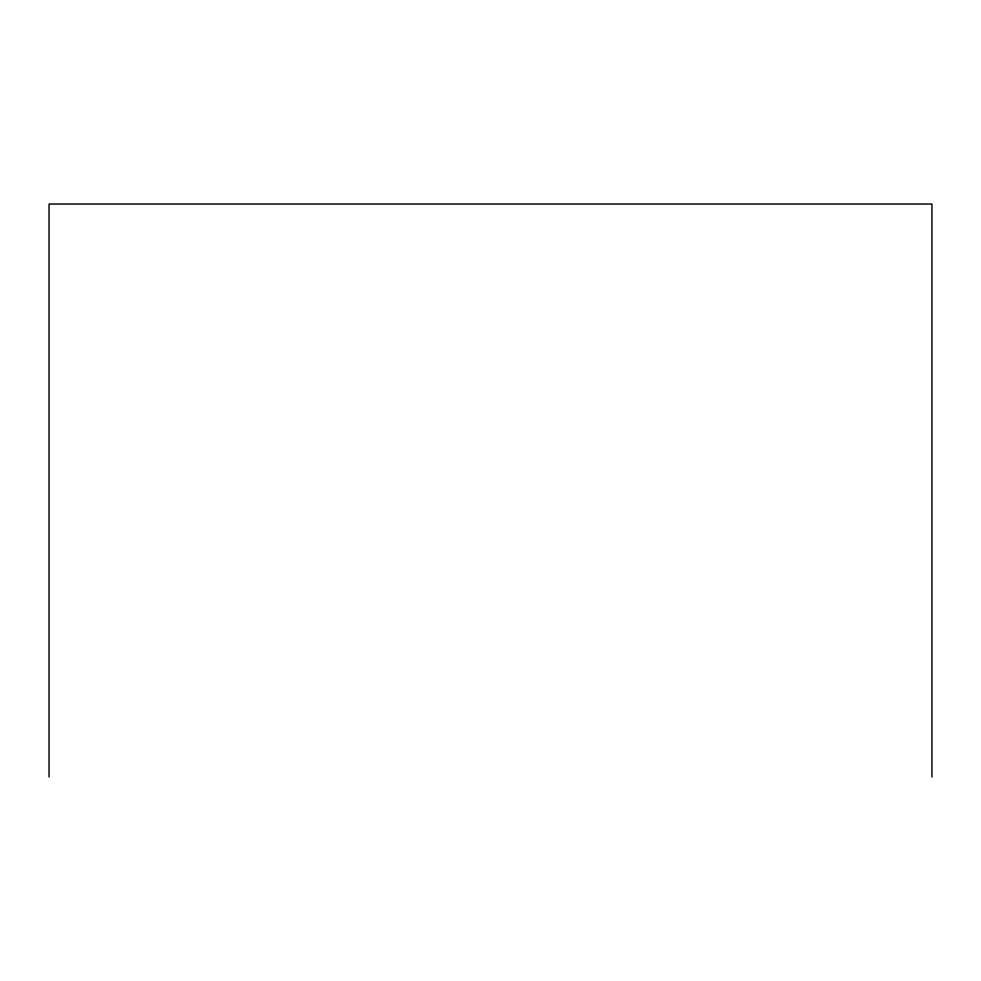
<?xml version="1.0" encoding="UTF-8"?>
<svg xmlns="http://www.w3.org/2000/svg" width="981" height="981" viewBox="0 0 981 981"><rect width="100%" height="100%" fill="white"/><g stroke="black" fill="none" stroke-linecap="round" stroke-linejoin="round"><path stroke-width="1.47" d="M931.95 776.964L931.95 204.036L49.05 204.036L49.05 776.964"/></g></svg>
